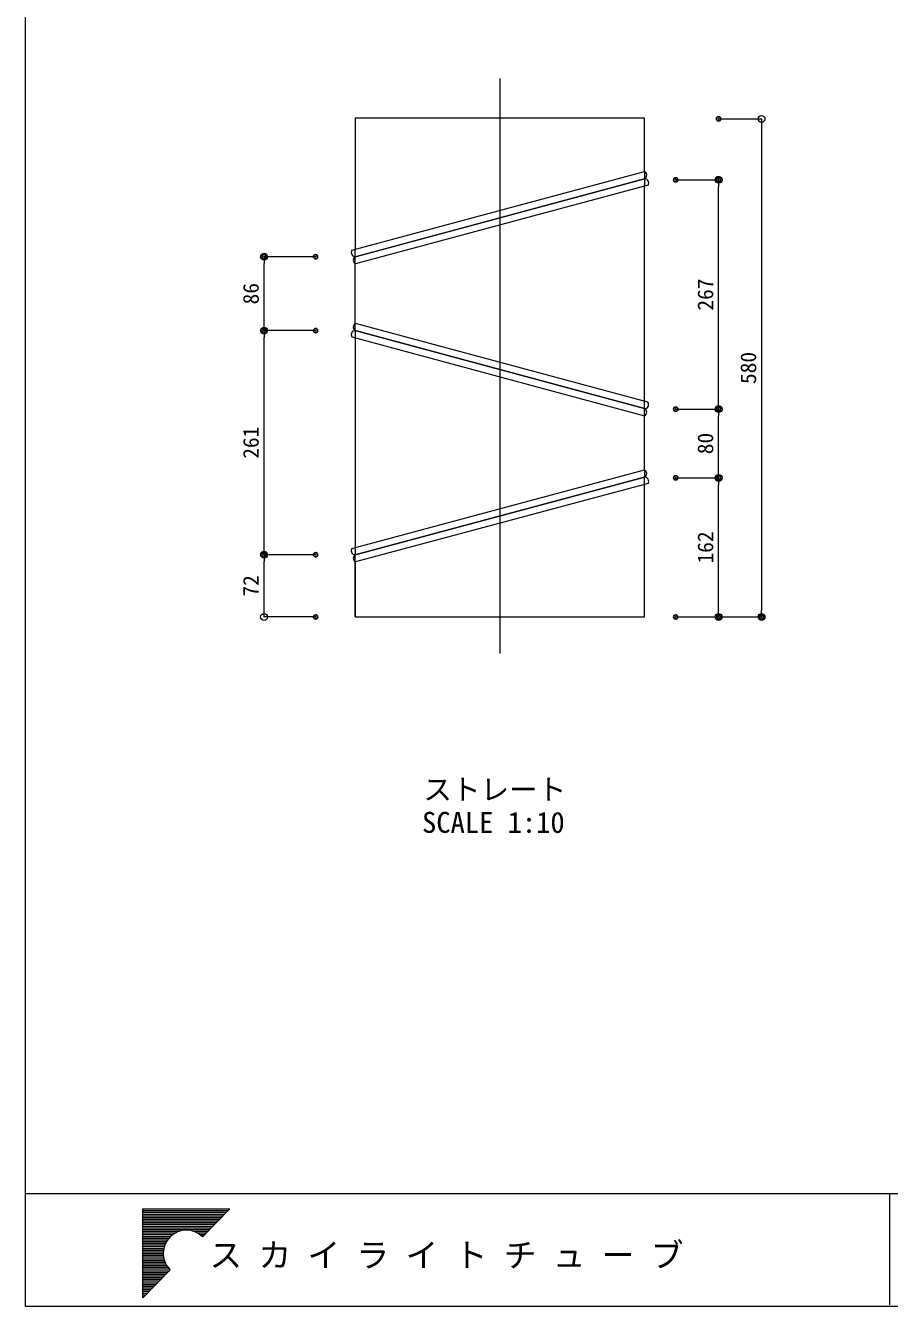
# Model space of a CAD drawing. Units: millimetres, scale not verified. Extents: x 2274 to 6349, y -1382 to 1448.
# Drawn here: x 2274 to 3280, y -1382 to 109 of the extents above; entities that cross this region are included whole.
import ezdxf
from ezdxf.enums import TextEntityAlignment as Align

# ---------------------------------------------------------------- set-up
doc = ezdxf.new("R2010")
doc.units = ezdxf.units.MM
doc.header["$LTSCALE"] = 10
doc.header["$PDMODE"] = 32
doc.header["$PDSIZE"] = 5
doc.layers.add('0-0_0', color=7, linetype='Continuous', lineweight=18)
doc.layers.add('0-4', color=7, linetype='Continuous', lineweight=18)
doc.layers.add('0-1_Defpoints', color=7, linetype='Continuous')
doc.styles.add('ＭＳ ゴシック', font='')
doc.styles.get('ＭＳ ゴシック').set_extended_font_data('MS Gothic')

# ---------------------------------------------------------------- blocks, each defined once
blk = doc.blocks.new('5')
at = {"layer": '0-4'}
for p, q in [((-171.56, 356.56), (551.75, 356.56)), ((-171.56, -383.7), (-171.56, 356.56)), ((-171.56, 342.27), (537.79, 342.27)), ((-171.56, 327.99), (523.83, 327.99)), ((551.75, 356.56), (324.85, 124.34)), ((-171.56, 313.7), (509.88, 313.7)), ((-171.56, 299.42), (495.92, 299.42)), ((-171.56, 285.13), (481.96, 285.13)), ((-171.56, 270.84), (468, 270.84)), ((-171.56, 256.56), (454.04, 256.56)), ((-171.56, 242.27), (440.08, 242.27)), ((-171.56, 227.99), (426.12, 227.99)), ((-171.56, 213.7), (412.17, 213.7)), ((-171.56, 199.42), (398.21, 199.42)), ((-171.56, 185.13), (384.25, 185.13)), ((-171.56, 170.84), (133.82, 170.84)), ((-171.56, 156.56), (99.36, 156.56)), ((-171.56, 142.27), (76.57, 142.27)), ((-171.56, 127.99), (59.19, 127.99)), ((-171.56, 113.7), (45.26, 113.7)), ((246.38, 170.84), (370.29, 170.84)), ((280.83, 156.56), (356.33, 156.56)), ((303.63, 142.27), (342.37, 142.27)), ((-171.56, 99.42), (33.86, 99.42)), ((-171.56, 85.13), (24.46, 85.13)), ((-171.56, 70.84), (16.75, 70.84)), ((-171.56, 56.56), (10.49, 56.56)), ((-171.56, 42.27), (5.55, 42.27)), ((-171.56, 27.99), (1.82, 27.99)), ((-171.56, 13.7), (-0.78, 13.7)), ((-171.56, -0.58), (-2.28, -0.58)), ((-171.56, -14.87), (-2.71, -14.87)), ((-171.56, -29.16), (-2.09, -29.16)), ((-171.56, -43.44), (-0.39, -43.44)), ((-171.56, -57.73), (2.41, -57.73)), ((-171.56, -72.01), (6.35, -72.01)), ((-171.56, -86.3), (11.53, -86.3)), ((-171.56, -100.58), (18.03, -100.58)), ((-171.56, -114.87), (26.04, -114.87)), ((-171.56, -129.16), (35.77, -129.16)), ((-171.56, -143.44), (47.58, -143.44)), ((55.37, -151.45), (-171.56, -383.7)), ((-171.56, -157.73), (49.24, -157.73)), ((-171.56, -172.01), (35.28, -172.01)), ((-171.56, -186.3), (21.33, -186.3)), ((-171.56, -200.58), (7.37, -200.58)), ((-171.56, -214.87), (-6.59, -214.87)), ((-171.56, -229.16), (-20.55, -229.16)), ((-171.56, -243.44), (-34.51, -243.44)), ((-171.56, -257.73), (-48.47, -257.73)), ((-171.56, -272.01), (-62.43, -272.01)), ((-171.56, -286.3), (-76.38, -286.3)), ((-171.56, -300.58), (-90.34, -300.58)), ((-171.56, -314.87), (-104.3, -314.87)), ((-171.56, -329.16), (-118.26, -329.16)), ((-171.56, -343.44), (-132.22, -343.44)), ((-171.56, -357.73), (-146.18, -357.73)), ((-171.56, -372.01), (-160.14, -372.01))]:
    blk.add_line(p, q, dxfattribs=at)
for start, end in [(45.66363, 224.51236), (224.51236, 225.66363)]:
    blk.add_arc((190.1, -13.57), 192.81, start, end, dxfattribs=at)
blk = doc.blocks.new('6')
at = {"layer": '0-4', "xscale": 0.2, "yscale": 0.2}
blk.add_blockref('5', (-38.02, 2.71), dxfattribs=at)
blk = doc.blocks.new('A$C713E1B3B')
at = {"layer": '0-0_0'}
for p, q in [((-9.4643, -2.5359), (9.4643, 2.5359)), ((9.4643, 2.06), (9.4643, 2.5359)), ((9.6871, 2.1197), (-9.4493, -3.0079)), ((9.4643, -6.6081), (9.4643, 2.06)), ((-9.4643, -2.9992), (-9.4643, -2.5359))]:
    blk.add_line(p, q, dxfattribs=at)
blk.add_lwpolyline([(-9.4643, -2.9992), (-9.4643, -6.6081), (9.4643, -6.6081)], dxfattribs=at)
for centre, radius, start, end in [((9.4657, 2.2689), 0.2671, 326.06605, 90.2992), ((-9.3333, -2.7676), 0.2661, 119.49174, 240.50826)]:
    blk.add_arc(centre, radius, start, end, dxfattribs=at)
blk = doc.blocks.new('A$C3C5C63D1')
at = {"layer": '0-0_0'}
for p, q in [((-9.4643, 12.1184), (-9.4643, 11.6422)), ((-9.6879, 11.7025), (9.4486, 6.5436)), ((-9.4643, 11.6673), (-9.4643, -2.06)), ((9.4643, 2.9992), (9.4643, 6.6081)), ((-9.6871, -2.1197), (9.4493, 3.0079)), ((9.4643, 2.5359), (-9.4643, -2.5359)), ((9.4643, 2.9992), (9.4643, 2.5359)), ((-9.4643, -2.06), (-9.4643, -2.5359))]:
    blk.add_line(p, q, dxfattribs=at)
blk.add_lwpolyline([(9.4643, 6.5526), (9.4643, 7.0155), (-9.4643, 12.1184)], dxfattribs=at)
for centre, radius, start, end in [((-9.4661, 11.8513), 0.2671, 89.61338, 213.84652), ((9.3329, 6.784), 0.2661, 299.57782, 60.42084), ((9.3138, 2.7563), 0.2857, 58.22818, 61.68989), ((9.3333, 2.7676), 0.2661, 299.49174, 60.50826), ((-9.4657, -2.2689), 0.2671, 146.06605, 270.2992)]:
    blk.add_arc(centre, radius, start, end, dxfattribs=at)
blk = doc.blocks.new('A$C0C421330')
at = {"layer": '0-0_0'}
for p, q in [((-9.4643, 7.3846), (9.4643, 12.4875)), ((9.6879, 12.0717), (-9.4486, 6.9127)), ((9.4643, 12.4875), (9.4643, 12.0114)), ((9.4643, -2.0753), (9.4643, 11.9977)), ((-9.4643, 6.9218), (-9.465, 7.385)), ((-9.4643, 3.0147), (-9.4643, 6.9217)), ((-9.4643, 2.5514), (-9.4643, 3.0143)), ((-9.4643, 2.5514), (9.4565, -2.5493)), ((9.68, -2.1335), (-9.4486, 3.0233)), ((9.4643, -2.5493), (9.4643, -2.0753))]:
    blk.add_line(p, q, dxfattribs=at)
for centre, radius, start, end in [((9.4661, 12.2204), 0.2671, 326.15348, 90.38662), ((-9.3329, 7.1532), 0.2661, 119.57916, 240.42218), ((-9.3142, 7.1649), 0.2857, 238.30789, 241.93705), ((-9.3329, 2.7829), 0.2661, 119.40432, 240.42084), ((-9.3138, 2.7714), 0.2857, 118.14076, 121.60469), ((9.4583, -2.2823), 0.2671, 269.61338, 33.84652)]:
    blk.add_arc(centre, radius, start, end, dxfattribs=at)
blk = doc.blocks.new('A$C2791311D')
at = {"layer": '0-0_0'}
for p, q in [((-9.4643, 6.5085), (-9.4643, -2.0753)), ((-9.68, -2.1335), (9.4476, 3.023)), ((9.4643, 2.5514), (-9.4565, -2.5493)), ((9.4636, 3.0147), (9.4643, 2.5514)), ((-9.465, -2.5518), (-9.465, -2.0755))]:
    blk.add_line(p, q, dxfattribs=at)
blk.add_lwpolyline([(9.4643, 3.0143), (9.4643, 6.5085), (-9.4643, 6.5085)], dxfattribs=at)
for centre, radius, start, end in [((9.3329, 2.7829), 0.2661, 299.57915, 64.48185), ((-9.4583, -2.2823), 0.2671, 146.15347, 270.38661)]:
    blk.add_arc(centre, radius, start, end, dxfattribs=at)
blk = doc.blocks.new('_Origin')
at = {"layer": '0-0_0'}
blk.add_line((0, 0), (-1.429, 0), dxfattribs=at)
blk.add_circle((0, 0), 0.714, dxfattribs=at)
blk = doc.blocks.new('D84')
at = {"layer": '0-0_0', "color": 5}
for p, q in [((-5797, 2206.51), (-5725.41, 2206.51)), ((-5725.66, 2195.08), (-5725.66, 1389.44)), ((-5796.75, 1378.01), (-5725.41, 1378.01))]:
    blk.add_line(p, q, dxfattribs=at)
at = {"layer": '0-1_Defpoints'}
for p in [(-5797.09, 2206.51), (-5796.83, 1378.01), (-5725.66, 1378.01)]:
    blk.add_point(p, dxfattribs=at)
at = {"layer": '0-0_0', "xscale": 8, "yscale": 8}
for p, rotation in [((-5725.66, 2206.51), 90), ((-5725.66, 1378.01), 270)]:
    blk.add_blockref('_Origin', p, dxfattribs=dict(at, rotation=rotation))
at = {"layer": '0-0_0', "style": 'ＭＳ ゴシック'}
blk.add_text('580', height=26.18, rotation=90, dxfattribs=at).set_placement((-5726.69, 1765.47), align=Align.BOTTOM_LEFT)
blk = doc.blocks.new('D81')
at = {"layer": '0-0_0', "color": 5}
for p, q in [((-5868.43, 1609.43), (-5796.83, 1609.43)), ((-5797.09, 1389.44), (-5797.09, 1598)), ((-5868.43, 1378.01), (-5796.83, 1378.01))]:
    blk.add_line(p, q, dxfattribs=at)
at = {"layer": '0-1_Defpoints'}
for p in [(-5868.52, 1609.43), (-5797.09, 1609.43), (-5868.52, 1378.01)]:
    blk.add_point(p, dxfattribs=at)
at = {"layer": '0-0_0', "xscale": 8, "yscale": 8}
for p, rotation in [((-5797.09, 1609.43), 90), ((-5797.09, 1378.01), 270)]:
    blk.add_blockref('_Origin', p, dxfattribs=dict(at, rotation=rotation))
at = {"layer": '0-0_0', "style": 'ＭＳ ゴシック'}
blk.add_text('162', height=26.18, rotation=90, dxfattribs=at).set_placement((-5798.12, 1466.94), align=Align.BOTTOM_LEFT)
blk = doc.blocks.new('D82')
at = {"layer": '0-0_0', "color": 5}
for p, q in [((-5868.34, 1723.65), (-5796.83, 1723.65)), ((-5797.09, 1620.86), (-5797.09, 1712.22)), ((-5868.43, 1609.43), (-5796.83, 1609.43))]:
    blk.add_line(p, q, dxfattribs=at)
at = {"layer": '0-1_Defpoints'}
for p in [(-5868.43, 1723.65), (-5797.09, 1723.65), (-5868.52, 1609.43)]:
    blk.add_point(p, dxfattribs=at)
at = {"layer": '0-0_0', "xscale": 8, "yscale": 8}
for p, rotation in [((-5797.09, 1723.65), 90), ((-5797.09, 1609.43), 270)]:
    blk.add_blockref('_Origin', p, dxfattribs=dict(at, rotation=rotation))
at = {"layer": '0-0_0', "style": 'ＭＳ ゴシック'}
blk.add_text('80', height=26.18, rotation=90, dxfattribs=at).set_placement((-5798.12, 1648.69), align=Align.BOTTOM_LEFT)
blk = doc.blocks.new('D83')
at = {"layer": '0-0_0', "color": 5}
for p, q in [((-5868.43, 2105.09), (-5796.83, 2105.09)), ((-5797.09, 1735.08), (-5797.09, 2093.66)), ((-5868.25, 1723.65), (-5796.83, 1723.65))]:
    blk.add_line(p, q, dxfattribs=at)
at = {"layer": '0-1_Defpoints'}
for p in [(-5868.52, 2105.09), (-5797.09, 2105.09), (-5868.34, 1723.65)]:
    blk.add_point(p, dxfattribs=at)
at = {"layer": '0-0_0', "xscale": 8, "yscale": 8}
for p, rotation in [((-5797.09, 2105.09), 90), ((-5797.09, 1723.65), 270)]:
    blk.add_blockref('_Origin', p, dxfattribs=dict(at, rotation=rotation))
at = {"layer": '0-0_0', "style": 'ＭＳ ゴシック'}
blk.add_text('267', height=26.18, rotation=90, dxfattribs=at).set_placement((-5798.12, 1887.58), align=Align.BOTTOM_LEFT)
blk = doc.blocks.new('D78')
at = {"layer": '0-0_0', "color": 5}
for p, q in [((-6467.67, 1854.3), (-6553.55, 1854.3)), ((-6553.29, 1493.01), (-6553.29, 1842.87)), ((-6467.67, 1481.58), (-6553.55, 1481.58))]:
    blk.add_line(p, q, dxfattribs=at)
at = {"layer": '0-1_Defpoints'}
for p in [(-6553.29, 1854.3), (-6467.58, 1854.3), (-6467.58, 1481.58)]:
    blk.add_point(p, dxfattribs=at)
at = {"layer": '0-0_0', "xscale": 8, "yscale": 8}
for p, rotation in [((-6553.29, 1854.3), 90), ((-6553.29, 1481.58), 270)]:
    blk.add_blockref('_Origin', p, dxfattribs=dict(at, rotation=rotation))
at = {"layer": '0-0_0', "style": 'ＭＳ ゴシック'}
blk.add_text('261', height=26.18, rotation=90, dxfattribs=at).set_placement((-6554.32, 1641.15), align=Align.BOTTOM_LEFT)
blk = doc.blocks.new('D79')
at = {"layer": '0-0_0', "color": 5}
for p, q in [((-6467.67, 1977.22), (-6553.55, 1977.22)), ((-6553.29, 1865.73), (-6553.29, 1965.8)), ((-6467.67, 1854.3), (-6553.55, 1854.3))]:
    blk.add_line(p, q, dxfattribs=at)
at = {"layer": '0-1_Defpoints'}
for p in [(-6553.29, 1977.22), (-6467.58, 1977.22), (-6467.58, 1854.3)]:
    blk.add_point(p, dxfattribs=at)
at = {"layer": '0-0_0', "xscale": 8, "yscale": 8}
for p, rotation in [((-6553.29, 1977.22), 90), ((-6553.29, 1854.3), 270)]:
    blk.add_blockref('_Origin', p, dxfattribs=dict(at, rotation=rotation))
at = {"layer": '0-0_0', "style": 'ＭＳ ゴシック'}
blk.add_text('86', height=26.18, rotation=90, dxfattribs=at).set_placement((-6554.32, 1897.9), align=Align.BOTTOM_LEFT)
blk = doc.blocks.new('D77')
at = {"layer": '0-0_0', "color": 5}
for p, q in [((-6467.67, 1481.58), (-6553.55, 1481.58)), ((-6553.29, 1389.44), (-6553.29, 1470.15)), ((-6467.67, 1378.01), (-6553.55, 1378.01))]:
    blk.add_line(p, q, dxfattribs=at)
at = {"layer": '0-1_Defpoints'}
for p in [(-6553.29, 1481.58), (-6467.58, 1481.58), (-6467.58, 1378.01)]:
    blk.add_point(p, dxfattribs=at)
at = {"layer": '0-0_0', "xscale": 8, "yscale": 8}
for p, rotation in [((-6553.29, 1481.58), 90), ((-6553.29, 1378.01), 270)]:
    blk.add_blockref('_Origin', p, dxfattribs=dict(at, rotation=rotation))
at = {"layer": '0-0_0', "style": 'ＭＳ ゴシック'}
blk.add_text('72', height=26.18, rotation=90, dxfattribs=at).set_placement((-6554.32, 1411.94), align=Align.BOTTOM_LEFT)

msp = doc.modelspace()

# ---------------------------------------------------------------- linework, layer by layer
at = {"layer": '0-0_0'}
for p, q in [((2826.25, 47.45), (2826.25, -621.82)), ((2657.75, -579.42), (2657.75, -515.17))]:
    msp.add_line(p, q, dxfattribs=at)
at = {"layer": '0-0_0', "color": 2}
msp.add_line((2343.76, -1250.5), (6348.76, -1250.5), dxfattribs=at)
at = {"layer": '0-0_0', "color": 6}
msp.add_line((3279.76, -1250.5), (3279.76, -1380.12), dxfattribs=at)
msp.add_lwpolyline([(2273.76, 1447.96), (6348.76, 1447.96), (6348.76, -1382.04), (2273.76, -1382.04)], close=True, dxfattribs=at)
msp.add_lwpolyline([(2273.76, -1250.5), (6348.76, -1250.5), (6348.76, -1380.12)], dxfattribs=at)
at = {"layer": '0-0_0'}
msp.add_arc((2992.07, -340.78), 5.09, 298.14076, 301.60469, dxfattribs=at)

# ---------------------------------------------------------------- block references
for name, p, xscale, yscale in [('A$C2791311D', (2826.25, -114.54), 17.80377, 17.80377), ('D84', (7138.84, -1544.02), 0.7, 0.7), ('A$C0C421330', (2826.25, -291.44), 17.80377, 17.80377), ('D83', (7138.84, -1544.02), 0.7, 0.7), ('D79', (7138.84, -1544.02), 0.7, 0.7), ('D78', (7138.84, -1544.02), 0.7, 0.7), ('A$C3C5C63D1', (2826.25, -461.77), 17.80377, 17.80377), ('D82', (7138.84, -1544.02), 0.7, 0.7), ('A$C713E1B3B', (2826.25, -461.77), 17.80377, 17.80377), ('D81', (7138.84, -1544.02), 0.7, 0.7), ('D77', (7138.84, -1544.02), 0.7, 0.7), ('6', (2461.07, -1320.3), 0.7, 0.7)]:
    msp.add_blockref(name, p, dxfattribs=dict(at, xscale=xscale, yscale=yscale))

# ---------------------------------------------------------------- texts
at = {"layer": '0-0_0', "style": 'ＭＳ ゴシック'}
for s, height, p in [('ストレート', 24.42, (2737.03, -799.72)), ('SCALE 1:10', 24.42, (2735.51, -838.08)), ('ス カ イ ラ イ ト チ ュ ー ブ', 27.94, (2487.83, -1344.65))]:
    msp.add_text(s, height=height, dxfattribs=at).set_placement(p, align=Align.BOTTOM_LEFT)

doc.saveas('drawing.dxf')
